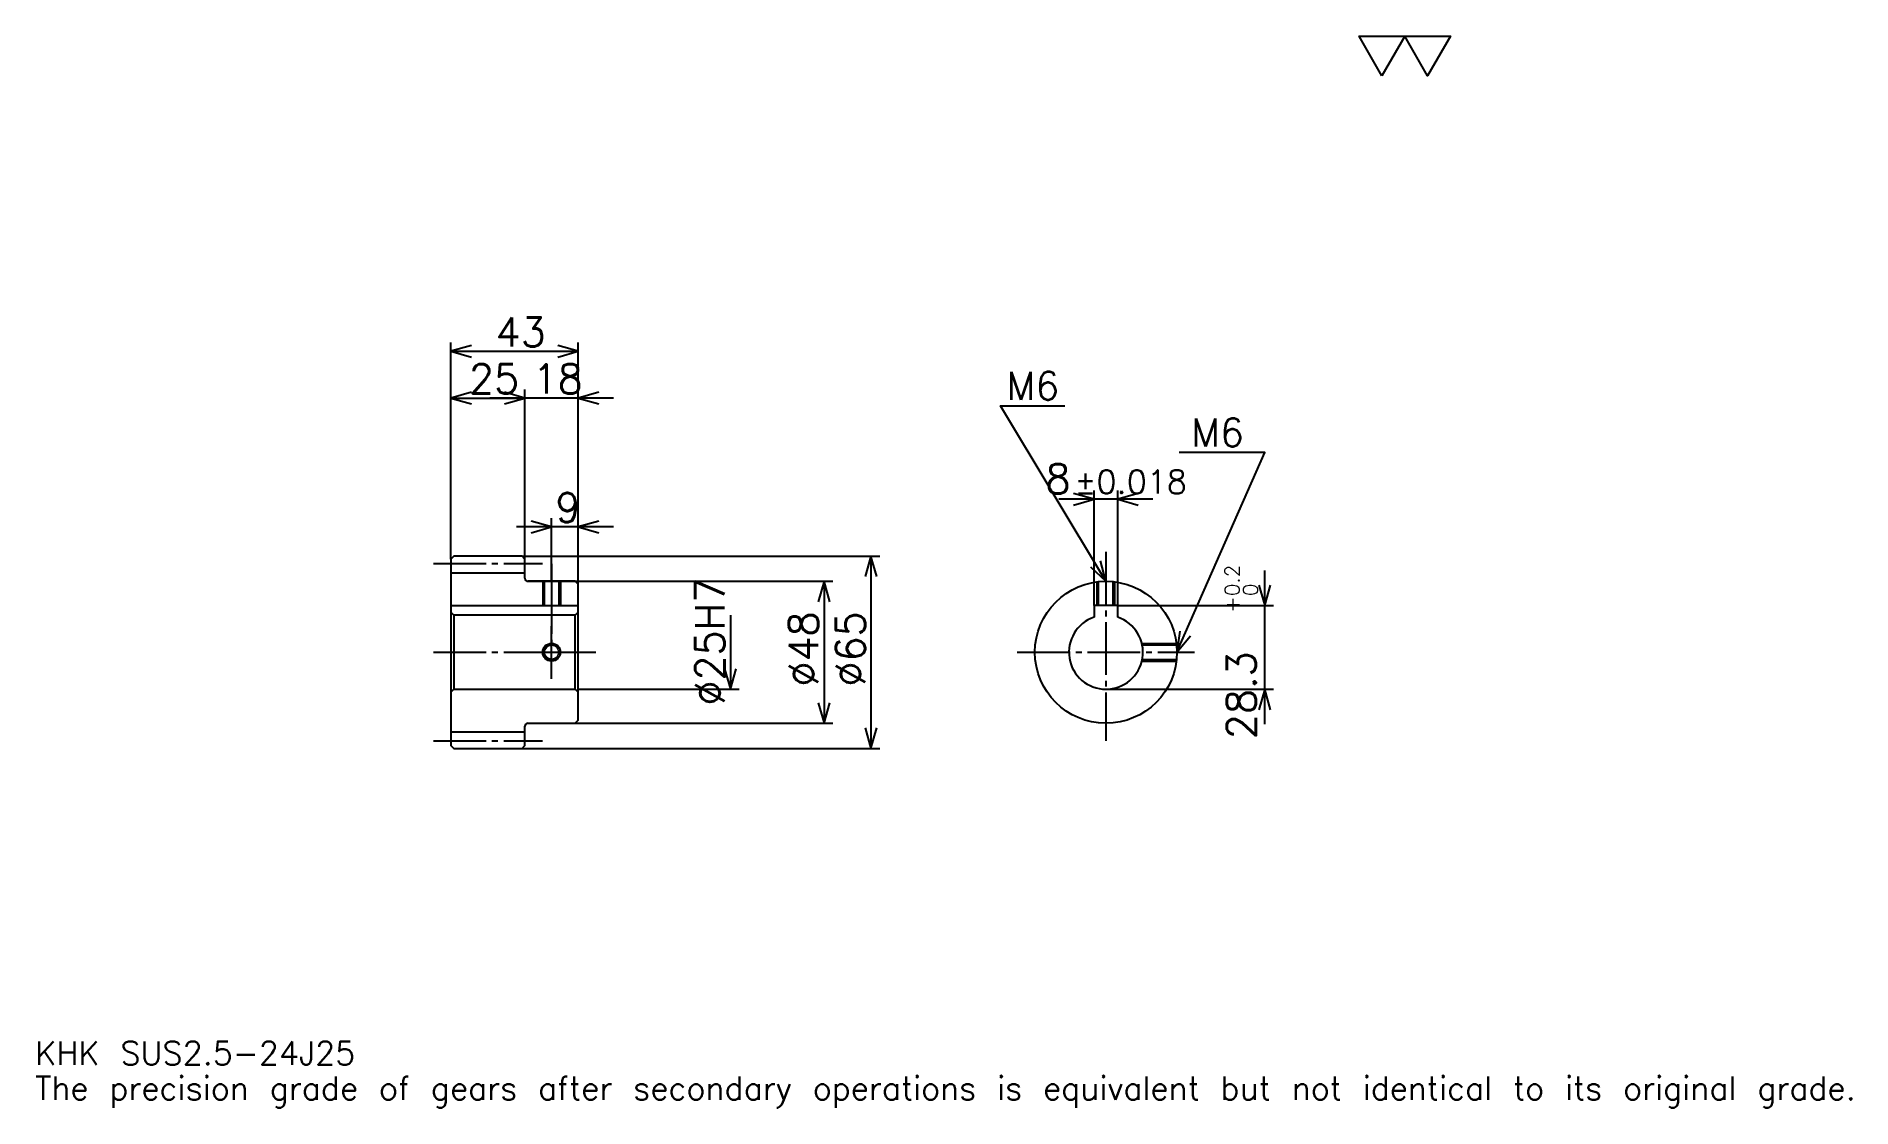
# Model space of a CAD drawing. Extents: x 20 to 634, y 7 to 369.
import ezdxf

# ---------------------------------------------------------------- set-up
doc = ezdxf.new("R2010")
doc.units = 0
doc.linetypes.add('DASHDOT', pattern=[23.739131, 17.804348, -1.978261, 1.978261, -1.978261])
doc.layers.get('0').update_dxf_attribs({"linetype": 'CONTINUOUS'})
doc.layers.add('DASHDOT', color=6, linetype='DASHDOT')
doc.styles.add('KANJI', font='TXT', dxfattribs={"bigfont": 'BIGFONT'})

msp = doc.modelspace()

# ---------------------------------------------------------------- linework, layer by layer
at = {"color": 5}
for p, q in [((160.239136, 193.728256), (160.239136, 265.934784)), ((203.239136, 193.728256), (203.239136, 265.934784)), ((160.239136, 262.967377), (203.239136, 262.967377)), ((160.239136, 247.141296), (185.239136, 247.141296)), ((215.108704, 247.141296), (173.369568, 247.141296)), ((185.239136, 193.728256), (185.239136, 250.108688)), ((377.543488, 177.028259), (377.543488, 215.891296)), ((385.543488, 177.028259), (385.543488, 215.891296)), ((397.413055, 212.923904), (365.67392, 212.923904)), ((215.108704, 203.619568), (182.369568, 203.619568)), ((194.239136, 193.728256), (194.239136, 206.586945)), ((160.239136, 192.728256), (160.239136, 193.728256)), ((184.239136, 193.728256), (203.239136, 193.728256)), ((185.239136, 192.728256), (185.239136, 193.728256)), ((194.239136, 185.228256), (194.239136, 193.728256)), ((194.239136, 185.228256), (194.239136, 193.728256)), ((203.239136, 193.728256), (305.119568, 193.728256)), ((203.239136, 184.228256), (203.239136, 193.728256)), ((302.152161, 193.728256), (302.152161, 128.728256)), ((186.239136, 185.228256), (203.239136, 185.228256)), ((203.239136, 185.228256), (289.293488, 185.228256)), ((286.326111, 185.228256), (286.326111, 137.228256)), ((435.217407, 136.858688), (435.217407, 188.897827)), ((254.67392, 173.728256), (254.67392, 148.728256)), ((385.543488, 177.028259), (438.184784, 177.028259)), ((203.239136, 148.728256), (257.641296, 148.728256)), ((381.543488, 148.728256), (438.184784, 148.728256)), ((186.239136, 137.228256), (203.239136, 137.228256)), ((203.239136, 137.228256), (289.293488, 137.228256)), ((184.239136, 128.728256), (203.239136, 128.728256)), ((203.239136, 128.728256), (305.119568, 128.728256))]:
    msp.add_line(p, q, dxfattribs=at)
at = {"color": 4}
for p, q in [((160.239136, 188.103256), (185.239136, 188.103256)), ((160.239136, 177.028259), (203.239136, 177.028259)), ((161.239136, 173.728256), (161.239136, 148.728256)), ((202.239136, 173.728256), (203.239136, 174.728256)), ((202.239136, 148.728256), (203.239136, 147.728256)), ((160.239136, 134.353256), (185.239136, 134.353256))]:
    msp.add_line(p, q, dxfattribs=at)
at = {"color": 7}
msp.add_lwpolyline([(474.782623, 356.086945), (467.067413, 369.459991), (497.928284, 369.459991), (490.213074, 356.086945), (482.497833, 369.459991), (474.782623, 356.086945)], dxfattribs=at)
at = {"color": 5}
for points in [[(167.163055, 264.945648), (160.239136, 262.967377), (167.163055, 260.989136)], [(196.315216, 260.989136), (203.239136, 262.967377), (196.315216, 264.945648)], [(167.163055, 249.119568), (160.239136, 247.141296), (167.163055, 245.163025)], [(178.315216, 245.163025), (185.239136, 247.141296), (178.315216, 249.119568)], [(178.315216, 245.163025), (185.239136, 247.141296), (178.315216, 249.119568)], [(210.163055, 249.119568), (203.239136, 247.141296), (210.163055, 245.163025)], [(381.543488, 185.228256), (345.934784, 244.57608), (367.695679, 244.57608)], [(405.543488, 161.228256), (435.217407, 228.75), (406.334778, 228.75)], [(370.619568, 210.945648), (377.543488, 212.923904), (370.619568, 214.902161)], [(392.467407, 214.902161), (385.543488, 212.923904), (392.467407, 210.945648)], [(187.315216, 201.641296), (194.239136, 203.619568), (187.315216, 205.597824)], [(210.163055, 205.597824), (203.239136, 203.619568), (210.163055, 201.641296)], [(304.130432, 186.804352), (302.152161, 193.728256), (300.17392, 186.804352)], [(376.284821, 190.147659), (381.543488, 185.228256), (379.67749, 192.183273)], [(288.304352, 178.304352), (286.326111, 185.228256), (284.347839, 178.304352)], [(433.239136, 183.952164), (435.217407, 177.028259), (437.195679, 183.952164)], [(406.518127, 168.362976), (405.543488, 161.228256), (410.140289, 166.771133)], [(252.695648, 155.652176), (254.67392, 148.728256), (256.652191, 155.652176)], [(437.195679, 141.804352), (435.217407, 148.728256), (433.239136, 141.804352)], [(284.347839, 144.152161), (286.326111, 137.228256), (288.304352, 144.152161)], [(300.17392, 135.652161), (302.152161, 128.728256), (304.130432, 135.652161)]]:
    msp.add_lwpolyline(points, dxfattribs=at)
at = {"color": 4}
for points in [[(185.239136, 186.228256), (185.239136, 192.728256), (184.239136, 193.728256), (161.239136, 193.728256), (160.239136, 192.728256), (160.239136, 147.728256)], [(186.239136, 137.228256), (202.239136, 137.228256), (203.239136, 138.228256), (203.239136, 184.228256), (202.239136, 185.228256), (186.239136, 185.228256)], [(191.239136, 185.228256), (191.239136, 177.028259)], [(191.779144, 185.228256), (191.779144, 177.028259)], [(196.699127, 185.228256), (196.699127, 177.028259)], [(197.239136, 185.228256), (197.239136, 177.028259)], [(378.543488, 177.028259), (378.543488, 185.040024)], [(379.083496, 177.028259), (379.083496, 185.101852)], [(384.003479, 177.028259), (384.003479, 185.101852)], [(384.543488, 177.028259), (384.543488, 185.040024)], [(160.239136, 147.728256), (161.239136, 148.728256), (202.239136, 148.728256), (202.239136, 173.728256), (161.239136, 173.728256), (160.239136, 174.728256)], [(385.543488, 173.070969), (385.543488, 177.028259), (377.543488, 177.028259), (377.543488, 173.070969)], [(393.678162, 164.228256), (405.355255, 164.228256)], [(393.799011, 163.688263), (405.417084, 163.688263)], [(393.678162, 158.228256), (405.355255, 158.228256)], [(393.799011, 158.76825), (405.417084, 158.76825)], [(160.239136, 147.728256), (160.239136, 129.728256), (161.239136, 128.728256), (184.239136, 128.728256), (185.239136, 129.728256), (185.239136, 136.228256)]]:
    msp.add_lwpolyline(points, dxfattribs=at)
for centre, radius in [((381.543488, 161.228256), 24), ((194.239136, 161.228256), 2.46)]:
    msp.add_circle(centre, radius, dxfattribs=at)
at = {"color": 7}
msp.add_circle((194.239136, 161.228256), 3, dxfattribs=at)
at = {"color": 4}
for centre, radius, start, end in [((186.239136, 186.228256), 1, 180, 270), ((381.543488, 161.228256), 12.5, 108.662925185, 71.337074815), ((186.239136, 136.228256), 1, 90, 180)]:
    msp.add_arc(centre, radius, start, end, dxfattribs=at)
at = {"layer": 'DASHDOT', "color": 7}
for p, q in [((154.304352, 191.228256), (191.17392, 191.228256)), ((381.543488, 195.119568), (381.543488, 131.293472)), ((194.239136, 185.228256), (194.239136, 161.228256)), ((154.304352, 161.228256), (209.17392, 161.228256)), ((351.608704, 161.228256), (411.478271, 161.228256)), ((154.304352, 131.228256), (191.17392, 131.228256))]:
    msp.add_line(p, q, dxfattribs=at)
for points in [[(194.239136, 191.16304), (194.239136, 171.093475)], [(194.239136, 152.293472), (194.239136, 170.16304)], [(185.304352, 161.228256), (203.17392, 161.228256)]]:
    msp.add_lwpolyline(points, dxfattribs=at)

# ---------------------------------------------------------------- texts
at = {"color": 7, "style": 'KANJI'}
for s, height, p in [('43', 9.891304, (175.309784, 264.549988)), ('25', 9.891304, (166.309784, 248.723907)), ('18', 9.891304, (187.809784, 248.723907)), ('M6', 9.495653, (347.913055, 246.554352)), ('M6', 9.495653, (410.291321, 230.728256)), ('8', 9.891304, (361.125885, 214.902161)), ('%%p0.018', 7.913043, (370.917053, 214.902161)), ('9', 9.891304, (195.52446, 205.202164)), ('KHK SUS2.5-24J25', 7.913043, (19.782608, 21.76087)), ('The precision grade of gears after secondary operations is equivalent but not identical to its original grade.', 7.913043, (19.782608, 9.891304))]:
    msp.add_text(s, height=height, dxfattribs=at).set_placement(p)
for s, height, p in [('%%c25H7', 9.891304, (252.695648, 143.17662)), ('0.2', 4.945652, (426.710876, 180.19722)), ('+', 4.945652, (426.710876, 174.658081)), ('0', 4.945652, (432.843506, 180.19722)), ('%%c48', 9.891304, (284.347839, 149.605972)), ('%%c65', 9.891304, (300.17392, 149.605972)), ('28.3', 9.891304, (432.250031, 131.844604))]:
    msp.add_text(s, height=height, rotation=90, dxfattribs=at).set_placement(p)

doc.saveas('drawing.dxf')
